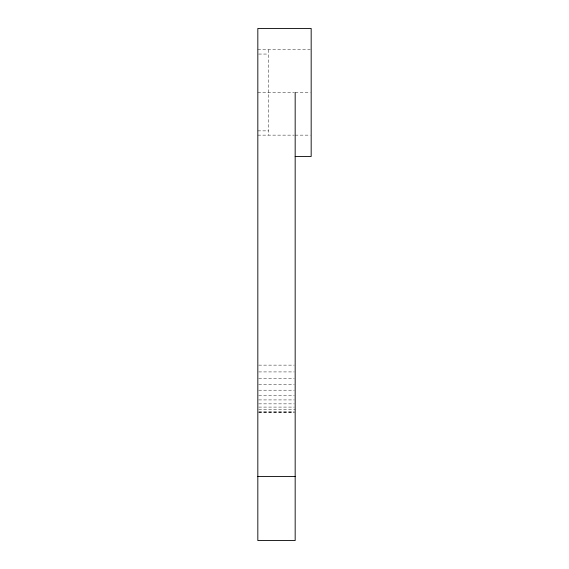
<?xml version="1.0" encoding="UTF-8"?>
<svg xmlns="http://www.w3.org/2000/svg" width="569" height="569" viewBox="0 0 569 569"><rect width="100%" height="100%" fill="white"/><g stroke="black" fill="none" stroke-linecap="round" stroke-linejoin="round"><path stroke-width="0.43" stroke-dasharray="2.85 2.13" d="M257.828 49.788L310.283 49.788M258.646 54.055L268.497 54.055M257.828 92.463L294.28 92.463M295.169 92.463L310.283 92.463M257.828 130.87L268.497 130.87M257.828 135.138L294.28 135.138M295.169 135.138L310.283 135.138M258.717 365.134L294.28 365.134M258.717 371.92L294.28 371.92M258.717 378.413L294.28 378.413M258.717 384.53L294.28 384.53M258.717 390.199L294.28 390.199M258.717 395.355L294.28 395.355M258.717 399.922L294.28 399.922M258.717 403.855L294.28 403.855M258.717 407.091L294.28 407.091M258.717 409.609L295.169 409.609M258.717 411.366L294.28 411.366M258.717 412.34L294.28 412.34M258.696 412.525L294.301 412.525M268.497 49.788L268.497 135.138"/><path stroke-width="0.85" d="M295.169 156.475L311.172 156.475L311.172 28.45L257.828 28.45L257.828 540.55L295.169 540.55L295.169 92.463M257.828 476.538L295.169 476.538"/></g></svg>
